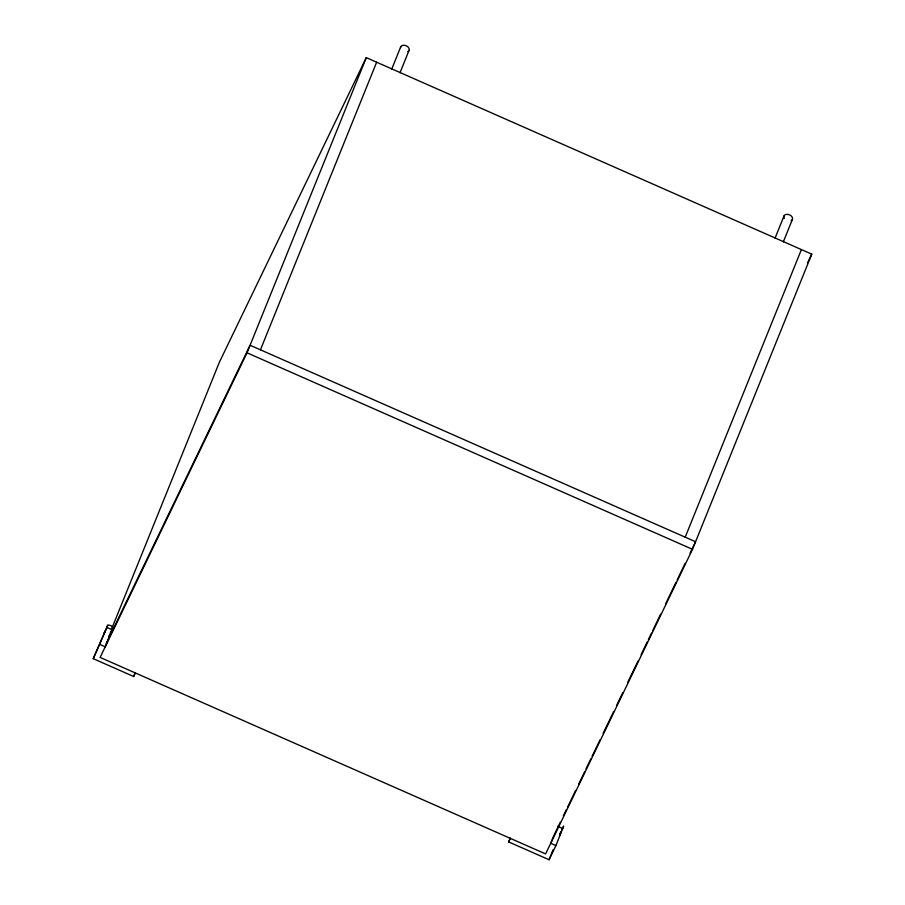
<?xml version="1.0" encoding="UTF-8"?>
<svg xmlns="http://www.w3.org/2000/svg" width="905" height="905" viewBox="0 0 905 905"><rect width="100%" height="100%" fill="white"/><g stroke="black" fill="none" stroke-linecap="round" stroke-linejoin="round"><path stroke-width="1.36" d="M100.07 644.507L105.252 646.792L112.13 629.756C115.455 626.486 106.632 622.595 106.948 627.47L93.238 658.67L133.646 676.488L135.354 672.947M560.738 832.804L559.765 834.998M510.194 838.143L508.667 841.922L549.075 859.75L555.908 845.587L563.657 826.095L561.779 829.761M93.238 658.67L107.819 625.016M111.632 628.93L219.383 362.226L366.287 57.637L811.762 254.147L692.506 549.324L545.602 853.924L100.127 657.415L247.02 352.814L366.287 57.637M260.448 349.816L376.65 62.207M133.646 676.488L135.173 672.709M391.741 69.074L400.745 46.789M400.021 72.728L409.026 50.442M775.053 238.162L784.058 215.876M783.345 241.816L792.35 219.542M553.781 835.734L550.726 843.302L555.908 845.587M549.075 859.75L553.147 849.659M685.198 537.185L801.4 249.576M109.053 636.136L109.788 634.722M109.946 634.337L110.025 633.93M559.709 834.93L560.534 833.041M109.607 635.118L109.109 636.204M560.037 833.607L560.93 831.605M110.274 632.81L111.123 630.966M106.247 643.5L250.085 345.246L695.56 541.756L690.051 553.181M508.667 841.922L510.375 838.381M807.475 263.027L811.762 254.147M554.165 834.93L560.285 822.238M563.351 815.891L566.406 809.545M567.639 807.011L575.591 790.506M578.657 784.171L584.777 771.479M585.999 768.933L590.897 758.786M592.119 756.241L600.072 739.747M603.137 733.401L613.545 711.828M616.599 705.481L622.719 692.789M627.617 682.63L638.025 661.057M641.079 654.711L647.199 642.018M648.433 639.484L651.487 633.138M652.709 630.604L660.673 614.099M665.571 603.952L675.967 582.367M677.2 579.833L685.153 563.329M111.858 629.394L113.001 627.301M247.02 352.814L692.506 549.324M106.948 627.47L112.13 629.756M557.604 826.265L562.786 828.55M400.53 47.58A4.536 3.145 22 0 1 406.775 46.042A4.536 3.145 22 0 1 407.793 51.619M784.307 218.422A4.536 3.145 22 0 1 785.902 214.485A4.536 3.145 22 0 1 791.694 216.431A4.536 3.145 22 0 1 791.106 220.707M103.713 634.269L105.071 631.226L103.713 634.269"/></g></svg>
